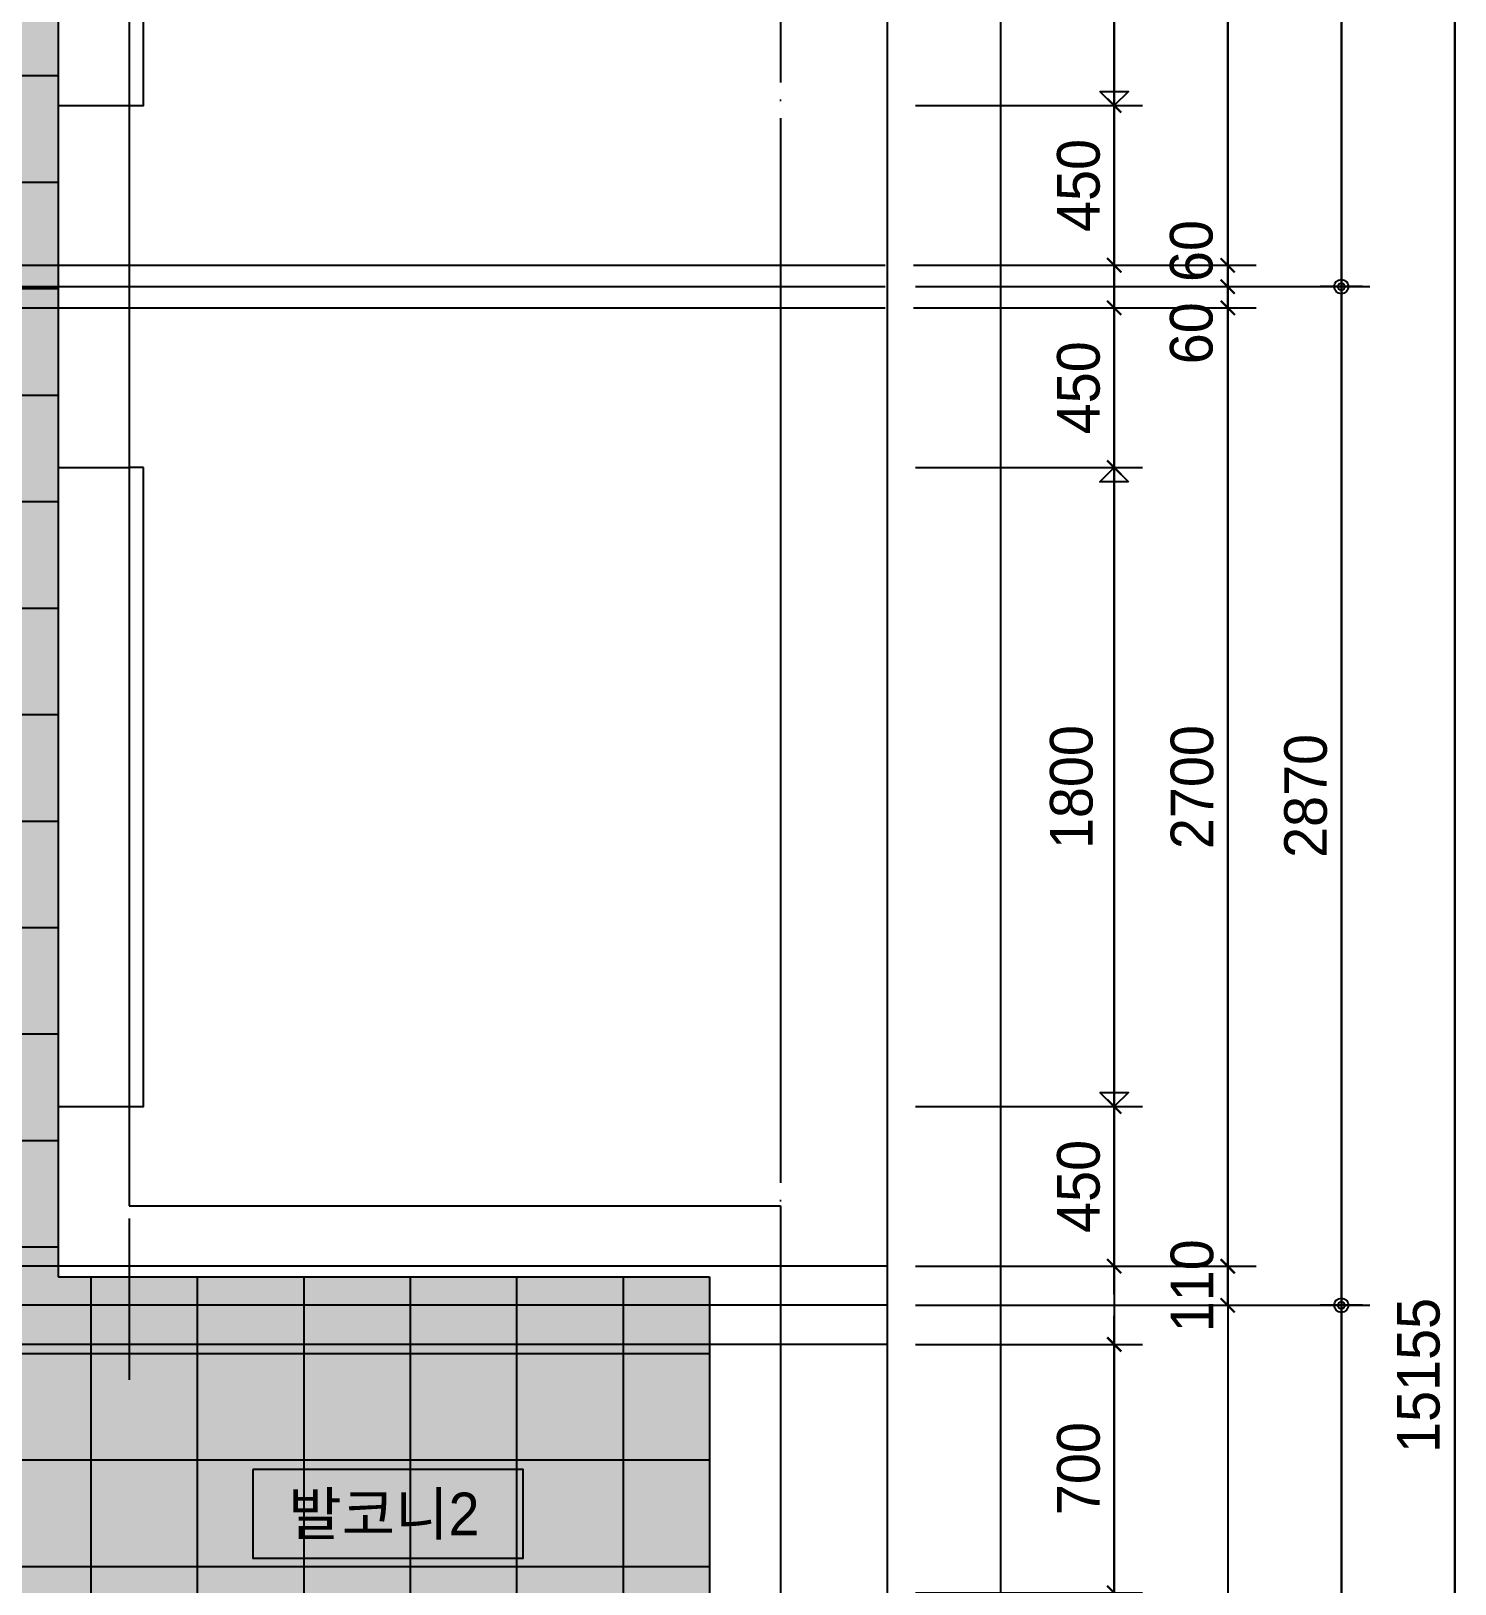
# Model space of a CAD drawing. Header units: millimetres. Extents: x -24416 to 92204, y -190080 to 23760.
# Drawn here: x 15336 to 19347, y -11507 to -7132 of the extents above; entities that cross this region are included whole.
import ezdxf
from ezdxf.enums import TextEntityAlignment as Align

# ---------------------------------------------------------------- set-up
doc = ezdxf.new("R2010")
doc.units = ezdxf.units.MM
doc.header["$LTSCALE"] = 50
doc.linetypes.add('AUDIT_D_220706163347-0', pattern=[0])
doc.linetypes.add('CEN', pattern=[62, 60, -1, 0, -1])
doc.layers.get('defpoints').update_dxf_attribs({"color": 139})
doc.layers.add('AA-CEN', color=1, linetype='CEN', plot=False)
doc.layers.add('MC', color=135, linetype='Continuous', plot=False)
for name, color, linetype in [('AA-XXXX-DIMS', 7, 'Continuous'), ('AA-단열-바닥-욕실', 30, 'Continuous'), ('ARDM', 7, 'Continuous'), ('CEN_CON', 1, 'CEN'), ('CEN_WALL', 12, 'CEN'), ('CONC', 2, 'Continuous'), ('DIM', 7, 'AUDIT_D_220706163347-0'), ('ELE3_CON', 7, 'Continuous'), ('ETC', 6, 'Continuous'), ('X - 단위세대$0$ETC', 6, 'Continuous'), ('바닥타일', 8, 'Continuous'), ('실명', 3, 'AUDIT_D_220706163347-0'), ('실명박스', 7, 'AUDIT_D_220706163347-0')]:
    doc.layers.add(name, color=color, linetype=linetype)
doc.styles.add('HAUD01', font='Dotum.ttf')
doc.styles.add('맑은고딕', font='malgun.ttf', dxfattribs={"width": 0.9})
doc.dimstyles.new('DIM_40', dxfattribs={"dimscale": 40, "dimtxt": 3, "dimasz": 1, "dimexe": 2, "dimexo": 2, "dimgap": 1, "dimtad": 1, "dimdec": 0, "dimzin": 0, "dimdsep": 46, "dimtxsty": '맑은고딕', "dimblk1": 'DIMDOT', "dimblk2": 'DIMDOT', "dimsah": 1, "dimcen": 0.09, "dimdle": 2, "dimclrd": 7, "dimclre": 7, "dimclrt": 3, "dimadec": 0, "dimazin": 0, "dimtfac": 1, "dimtdec": 0, "dimtix": 1, "dimtmove": 2, "dimatfit": 3, "dimldrblk": 'DIMDOT', "dimfxl": 2, "dimtolj": 1, "dimtzin": 0, "dimarcsym": 0})
doc.dimstyles.new('MCDIM_40', dxfattribs={"dimscale": 40, "dimtxt": 3, "dimasz": 1, "dimexe": 2, "dimexo": 2, "dimgap": 1, "dimtad": 1, "dimdec": 0, "dimzin": 0, "dimdsep": 46, "dimtxsty": '맑은고딕', "dimblk1": 'ARCHTICK', "dimblk2": 'ARCHTICK', "dimsah": 1, "dimcen": 0.09, "dimdle": 2, "dimclrd": 7, "dimclre": 7, "dimclrt": 3, "dimadec": 0, "dimazin": 0, "dimtfac": 1, "dimtdec": 0, "dimtix": 1, "dimtmove": 2, "dimatfit": 3, "dimldrblk": 'ARCHTICK', "dimfxl": 1, "dimtolj": 1, "dimtzin": 0, "dimarcsym": 0})
doc.dimstyles.new('외부80-WIN', dxfattribs={"dimscale": 40, "dimtxt": 3, "dimasz": 1, "dimexe": 2, "dimexo": 2.5, "dimgap": 1.5, "dimtad": 1, "dimdec": 0, "dimzin": 0, "dimdsep": 46, "dimtxsty": '맑은고딕', "dimblk": 'DO2-2', "dimblk1": 'DO2-2', "dimblk2": 'DIMDOT', "dimcen": 0.09, "dimdle": 2, "dimclrd": 7, "dimclre": 7, "dimclrt": 3, "dimadec": 0, "dimazin": 0, "dimtfac": 1, "dimtdec": 0, "dimtix": 1, "dimtmove": 2, "dimatfit": 3, "dimldrblk": 'DO2-2', "dimfxl": 1, "dimtolj": 1, "dimtzin": 0, "dimarcsym": 0})

# ---------------------------------------------------------------- blocks, each defined once
blk = doc.blocks.new('U-76B(기본)', base_point=(218292.1, 9215.4))
at = {"layer": '바닥타일'}
h = blk.add_hatch(dxfattribs=at)
h.set_pattern_fill('_USER', color=256, scale=300, double=1, pattern_type=0)
h.set_pattern_definition([(270, (218942.12, 17495.4), (300, -6e-14), []), (360, (218942.12, 17495.4), (0, 300), [])])
h.paths.add_polyline_path([(207312.1, 9415.4), (207312.1, 11205.4), (210382.1, 11205.4), (210382.1, 12175.4), (218942.1, 12175.4), (218942.1, 11250.4), (212802.1, 11250.4), (212802.1, 9415.4), (210192.1, 9415.4), (210192.1, 10285.4), (208862.1, 10285.4), (208862.1, 9415.4)])
at = {"layer": 'CEN_CON'}
for p, q in [((212722.1, 8915.4), (212722.1, 14695.4)), ((219167.1, 11050.4), (212512.1, 11050.4)), ((219167.1, 9215.4), (203612.1, 9215.4))]:
    blk.add_line(p, q, dxfattribs=at)
at = {"layer": 'CEN_WALL'}
blk.add_line((215592.1, 14695.4), (215592.1, 8920.4), dxfattribs=at)
at = {"layer": 'CONC'}
for p, q in [((213282.1, 11250.4), (212802.1, 11250.4)), ((212802.1, 11250.4), (212802.1, 9415.4)), ((213282.1, 11250.4), (213282.1, 11050.4)), ((216102.1, 11250.4), (215082.1, 11250.4)), ((215082.1, 11250.4), (215082.1, 11050.4)), ((216102.1, 11250.4), (216102.1, 11050.4)), ((213282.1, 11050.4), (213002.1, 11050.4)), ((213002.1, 11050.4), (213002.1, 9215.4)), ((216102.1, 11050.4), (215082.1, 11050.4)), ((212802.1, 9415.4), (211912.1, 9415.4)), ((213002.1, 9215.4), (211912.1, 9215.4))]:
    blk.add_line(p, q, dxfattribs=at)
at = {"layer": 'ELE3_CON'}
for p, q in [((215082.1, 11250.4), (213282.1, 11250.4)), ((217902.1, 11250.4), (216102.1, 11250.4))]:
    blk.add_line(p, q, dxfattribs=at)
at = {"layer": 'MC'}
for p, q in [((212612.1, 8915.4), (212612.1, 14695.4)), ((212832.1, 8915.4), (212832.1, 14695.4)), ((215532.1, 14695.4), (215532.1, 8920.4)), ((215652.1, 14695.4), (215652.1, 8920.4))]:
    blk.add_line(p, q, dxfattribs=at)
at = {"layer": 'X - 단위세대$0$ETC'}
for points in [[(215082.1, 11010.4), (215082.1, 11050.4), (213282.1, 11050.4), (213282.1, 11010.4), (215082.1, 11010.4)], [(217902.1, 11010.4), (217902.1, 11050.4), (216102.1, 11050.4), (216102.1, 11010.4), (217902.1, 11010.4)]]:
    blk.add_lwpolyline(points, dxfattribs=at)
blk = doc.blocks.new('A$C415C5DAF')
at = {"layer": '실명박스'}
blk.add_lwpolyline([(3475.1, -29561.4), (3475.1, -29811.4), (4237.1, -29811.4), (4237.1, -29561.4)], close=True, dxfattribs=at)
at = {"layer": '실명', "style": 'HAUD01'}
blk.add_text('발코니2', height=120, dxfattribs=at).set_placement((3844.4, -29685.6), align=Align.MIDDLE)
blk = doc.blocks.new('A$C1CAF0AFA')
at = {"layer": 'ETC'}
h = blk.add_hatch(dxfattribs=at)
h.set_pattern_fill('CROSS', color=256, scale=10, angle=45)
h.set_pattern_definition([(45, (126668.12, -23760), (7e-15, 89.80256), [31.75, -95.25]), (135, (126690.57, -23760), (-89.80256, 7e-15), [31.75, -95.25])])
h.paths.add_polyline_path([(8987.4, -43092.1), (8987.4, -41802.1), (11047.4, -41802.1), (11047.4, -41537.1), (15257.4, -41537.1), (15257.4, -42642.1), (10607.4, -42642.1), (10607.4, -43092.1)])
h.paths.add_polyline_path([(8857.4, -43092.1), (7207.4, -43092.1), (7207.4, -41802.1), (8857.4, -41802.1)])
h.paths.add_polyline_path([(14487.4, -28262.1), (15412.4, -28262.1), (15412.4, -34402.1), (17247.4, -34402.1), (17247.4, -37012.1), (16377.4, -37012.1), (16377.4, -38392.1), (17247.4, -38392.1), (17247.4, -39892.1), (15457.4, -39892.1), (15457.4, -36822.1), (14487.4, -36822.1)])
at = {"layer": 'AA-CEN'}
blk.add_lwpolyline([(14487.4, -28262.1), (15412.4, -28262.1), (15412.4, -34402.1), (17247.4, -34402.1), (17247.4, -37012.1), (16377.4, -37012.1), (16377.4, -38392.1), (17247.4, -38392.1), (17247.4, -39892.1), (15457.4, -39892.1), (15457.4, -36822.1), (14487.4, -36822.1)], close=True, dxfattribs=at)
blk = doc.blocks.new('DIMDOT')
at = {"layer": 'AA-XXXX-DIMS'}
for p, q in [((0, -1.5), (0, 1.5)), ((-1.5, 0), (1.5, 0))]:
    blk.add_line(p, q, dxfattribs=at)
for radius in [0.5, 0.25]:
    blk.add_circle((0, 0), radius, dxfattribs=at)
blk = doc.blocks.new('*D47')
at = {"layer": 'defpoints', "color": 0, "transparency": 16777216}
for p in [(20834.2, -28137.1), (22434.2, -28137.1), (20834.2, -43292.1)]:
    blk.add_point(p, dxfattribs=at)
at = {"layer": 'DIM', "color": 7, "lineweight": -2, "transparency": 16777216}
for p, q in [((20914.2, -28137.1), (22514.2, -28137.1)), ((22434.2, -43252.1), (22434.2, -28177.1)), ((20914.2, -43292.1), (22514.2, -43292.1))]:
    blk.add_line(p, q, dxfattribs=at)
at = {"layer": 'DIM', "color": 7, "lineweight": -2, "transparency": 16777216, "xscale": 40, "yscale": 40, "zscale": 40}
for p, rotation in [((22434.2, -28137.1), 90), ((22434.2, -43292.1), 270)]:
    blk.add_blockref('DIMDOT', p, dxfattribs=dict(at, rotation=rotation))
at = {"layer": 'DIM', "color": 3, "transparency": 16777216, "insert": (22331.9, -34679.6), "char_height": 120, "attachment_point": 5, "rotation": 90, "style": 'HAUD01'}
blk.add_mtext('\\A1;15155', dxfattribs=at)
blk = doc.blocks.new('*D50')
at = {"layer": 'defpoints', "color": 0, "transparency": 16777216}
for p in [(20834.2, -34482.1), (22114.2, -34482.1), (20834.2, -37077.1)]:
    blk.add_point(p, dxfattribs=at)
at = {"layer": 'DIM', "color": 7, "lineweight": -2, "transparency": 16777216}
for p, q in [((20914.2, -34482.1), (22194.2, -34482.1)), ((22114.2, -37037.1), (22114.2, -34522.1)), ((20914.2, -37077.1), (22194.2, -37077.1))]:
    blk.add_line(p, q, dxfattribs=at)
at = {"layer": 'DIM', "color": 7, "lineweight": -2, "transparency": 16777216, "xscale": 40, "yscale": 40, "zscale": 40}
for p, rotation in [((22114.2, -34482.1), 90), ((22114.2, -37077.1), 270)]:
    blk.add_blockref('DIMDOT', p, dxfattribs=dict(at, rotation=rotation))
at = {"layer": 'DIM', "color": 3, "transparency": 16777216, "insert": (22014.1, -35779.6), "char_height": 120, "attachment_point": 5, "rotation": 90, "style": 'HAUD01'}
blk.add_mtext('\\A1;2595', dxfattribs=at)
blk = doc.blocks.new('*D51')
at = {"layer": 'defpoints', "color": 0, "transparency": 16777216}
for p in [(20834.2, -31612.1), (22114.2, -31612.1), (20834.2, -34482.1)]:
    blk.add_point(p, dxfattribs=at)
at = {"layer": 'DIM', "color": 7, "lineweight": -2, "transparency": 16777216}
for p, q in [((20914.2, -31612.1), (22194.2, -31612.1)), ((22114.2, -34442.1), (22114.2, -31652.1)), ((20914.2, -34482.1), (22194.2, -34482.1))]:
    blk.add_line(p, q, dxfattribs=at)
at = {"layer": 'DIM', "color": 7, "lineweight": -2, "transparency": 16777216, "xscale": 40, "yscale": 40, "zscale": 40}
for p, rotation in [((22114.2, -31612.1), 90), ((22114.2, -34482.1), 270)]:
    blk.add_blockref('DIMDOT', p, dxfattribs=dict(at, rotation=rotation))
at = {"layer": 'DIM', "color": 3, "transparency": 16777216, "insert": (22014.1, -33047.1), "char_height": 120, "attachment_point": 5, "rotation": 90, "style": 'HAUD01'}
blk.add_mtext('\\A1;2870', dxfattribs=at)
blk = doc.blocks.new('*D52')
at = {"layer": 'defpoints', "color": 0, "transparency": 16777216}
for p in [(20834.2, -28317.1), (22114.2, -28317.1), (20834.2, -31612.1)]:
    blk.add_point(p, dxfattribs=at)
at = {"layer": 'DIM', "color": 7, "lineweight": -2, "transparency": 16777216}
for p, q in [((20914.2, -28317.1), (22194.2, -28317.1)), ((22114.2, -31572.1), (22114.2, -28357.1)), ((20914.2, -31612.1), (22194.2, -31612.1))]:
    blk.add_line(p, q, dxfattribs=at)
at = {"layer": 'DIM', "color": 7, "lineweight": -2, "transparency": 16777216, "xscale": 40, "yscale": 40, "zscale": 40}
for p, rotation in [((22114.2, -28317.1), 90), ((22114.2, -31612.1), 270)]:
    blk.add_blockref('DIMDOT', p, dxfattribs=dict(at, rotation=rotation))
at = {"layer": 'DIM', "color": 3, "transparency": 16777216, "insert": (22014.1, -29964.6), "char_height": 120, "attachment_point": 5, "rotation": 90, "style": 'HAUD01'}
blk.add_mtext('\\A1;3295', dxfattribs=at)
blk = doc.blocks.new('_ArchTick')
at = {"color": 0, "linetype": 'ByBlock', "const_width": 0.15}
blk.add_lwpolyline([(-0.5, -0.5), (0.5, 0.5)], dxfattribs=at)
blk = doc.blocks.new('*D55')
at = {"layer": 'defpoints', "color": 0, "transparency": 16777216}
for p in [(20834.2, -34372.1), (21794.2, -34372.1), (20834.2, -34482.1)]:
    blk.add_point(p, dxfattribs=at)
at = {"layer": 'DIM', "color": 7, "lineweight": -2, "transparency": 16777216}
for p, q in [((21794.2, -34372.1), (21794.2, -34332.1)), ((20914.2, -34372.1), (21874.2, -34372.1)), ((21794.2, -34482.1), (21794.2, -34372.1)), ((20914.2, -34482.1), (21874.2, -34482.1)), ((21794.2, -34482.1), (21794.2, -34522.1))]:
    blk.add_line(p, q, dxfattribs=at)
at = {"layer": 'DIM', "color": 7, "lineweight": -2, "transparency": 16777216, "xscale": 40, "yscale": 40, "zscale": 40}
for p, rotation in [((21794.2, -34372.1), 270), ((21794.2, -34482.1), 90)]:
    blk.add_blockref('_ArchTick', p, dxfattribs=dict(at, rotation=rotation))
at = {"layer": 'DIM', "color": 3, "transparency": 16777216, "insert": (21694.1, -34427.1), "char_height": 120, "attachment_point": 5, "rotation": 90, "style": 'HAUD01'}
blk.add_mtext('\\A1;110', dxfattribs=at)
blk = doc.blocks.new('*D56')
at = {"layer": 'defpoints', "color": 0, "transparency": 16777216}
for p in [(20829.2, -31672.1), (21794.2, -31672.1), (20834.2, -34372.1)]:
    blk.add_point(p, dxfattribs=at)
at = {"layer": 'DIM', "color": 7, "lineweight": -2, "transparency": 16777216}
for p, q in [((21794.2, -34452.1), (21794.2, -31592.1)), ((20909.2, -31672.1), (21874.2, -31672.1)), ((20914.2, -34372.1), (21874.2, -34372.1))]:
    blk.add_line(p, q, dxfattribs=at)
at = {"layer": 'DIM', "color": 7, "lineweight": -2, "transparency": 16777216, "xscale": 40, "yscale": 40, "zscale": 40}
for p, rotation in [((21794.2, -31672.1), 90), ((21794.2, -34372.1), 270)]:
    blk.add_blockref('_ArchTick', p, dxfattribs=dict(at, rotation=rotation))
at = {"layer": 'DIM', "color": 3, "transparency": 16777216, "insert": (21694.1, -33022.1), "char_height": 120, "attachment_point": 5, "rotation": 90, "style": 'HAUD01'}
blk.add_mtext('\\A1;2700', dxfattribs=at)
blk = doc.blocks.new('*D57')
at = {"layer": 'defpoints', "color": 0, "transparency": 16777216}
for p in [(20834.2, -31612.1), (21794.2, -31612.1), (20829.2, -31672.1)]:
    blk.add_point(p, dxfattribs=at)
at = {"layer": 'DIM', "color": 7, "lineweight": -2, "transparency": 16777216}
for p, q in [((21794.2, -31612.1), (21794.2, -31572.1)), ((20914.2, -31612.1), (21874.2, -31612.1)), ((21794.2, -31672.1), (21794.2, -31612.1)), ((20909.2, -31672.1), (21874.2, -31672.1)), ((21794.2, -31672.1), (21794.2, -31712.1))]:
    blk.add_line(p, q, dxfattribs=at)
at = {"layer": 'DIM', "color": 7, "lineweight": -2, "transparency": 16777216, "xscale": 40, "yscale": 40, "zscale": 40}
for p, rotation in [((21794.2, -31612.1), 270), ((21794.2, -31672.1), 90)]:
    blk.add_blockref('_ArchTick', p, dxfattribs=dict(at, rotation=rotation))
at = {"layer": 'DIM', "color": 3, "transparency": 16777216, "insert": (21692.2, -31743.6), "char_height": 120, "attachment_point": 5, "rotation": 90, "style": 'HAUD01'}
blk.add_mtext('\\A1;60', dxfattribs=at)
blk = doc.blocks.new('*D58')
at = {"layer": 'defpoints', "color": 0, "transparency": 16777216}
for p in [(20829.2, -31552.1), (21794.2, -31552.1), (20834.2, -31612.1)]:
    blk.add_point(p, dxfattribs=at)
at = {"layer": 'DIM', "color": 7, "lineweight": -2, "transparency": 16777216}
for p, q in [((21794.2, -31552.1), (21794.2, -31512.1)), ((20909.2, -31552.1), (21874.2, -31552.1)), ((21794.2, -31612.1), (21794.2, -31552.1)), ((20914.2, -31612.1), (21874.2, -31612.1)), ((21794.2, -31612.1), (21794.2, -31652.1))]:
    blk.add_line(p, q, dxfattribs=at)
at = {"layer": 'DIM', "color": 7, "lineweight": -2, "transparency": 16777216, "xscale": 40, "yscale": 40, "zscale": 40}
for p, rotation in [((21794.2, -31552.1), 270), ((21794.2, -31612.1), 90)]:
    blk.add_blockref('_ArchTick', p, dxfattribs=dict(at, rotation=rotation))
at = {"layer": 'DIM', "color": 3, "transparency": 16777216, "insert": (21692.2, -31511.8), "char_height": 120, "attachment_point": 5, "rotation": 90, "style": 'HAUD01'}
blk.add_mtext('\\A1;60', dxfattribs=at)
blk = doc.blocks.new('*D59')
at = {"layer": 'defpoints', "color": 0, "transparency": 16777216}
for p in [(20829.2, -28452.1), (21794.2, -28452.1), (20829.2, -31552.1)]:
    blk.add_point(p, dxfattribs=at)
at = {"layer": 'DIM', "color": 7, "lineweight": -2, "transparency": 16777216}
for p, q in [((21794.2, -31632.1), (21794.2, -28372.1)), ((20909.2, -28452.1), (21874.2, -28452.1)), ((20909.2, -31552.1), (21874.2, -31552.1))]:
    blk.add_line(p, q, dxfattribs=at)
at = {"layer": 'DIM', "color": 7, "lineweight": -2, "transparency": 16777216, "xscale": 40, "yscale": 40, "zscale": 40}
for p, rotation in [((21794.2, -28452.1), 90), ((21794.2, -31552.1), 270)]:
    blk.add_blockref('_ArchTick', p, dxfattribs=dict(at, rotation=rotation))
at = {"layer": 'DIM', "color": 3, "transparency": 16777216, "insert": (21694.1, -30002.1), "char_height": 120, "attachment_point": 5, "rotation": 90, "style": 'HAUD01'}
blk.add_mtext('\\A1;3100', dxfattribs=at)
blk = doc.blocks.new('*D63')
at = {"layer": 'defpoints', "color": 0, "transparency": 16777216}
for p in [(20834.2, -34592.1), (21474.2, -34592.1), (20834.2, -35292.1)]:
    blk.add_point(p, dxfattribs=at)
at = {"layer": 'DIM', "color": 7, "lineweight": -2, "transparency": 16777216}
for p, q in [((21474.2, -35372.1), (21474.2, -34512.1)), ((20914.2, -34592.1), (21554.2, -34592.1)), ((20914.2, -35292.1), (21554.2, -35292.1))]:
    blk.add_line(p, q, dxfattribs=at)
at = {"layer": 'DIM', "color": 7, "lineweight": -2, "transparency": 16777216, "xscale": 40, "yscale": 40, "zscale": 40}
for p, rotation in [((21474.2, -34592.1), 90), ((21474.2, -35292.1), 270)]:
    blk.add_blockref('_ArchTick', p, dxfattribs=dict(at, rotation=rotation))
at = {"layer": 'DIM', "color": 3, "transparency": 16777216, "insert": (21374.1, -34942.1), "char_height": 120, "attachment_point": 5, "rotation": 90, "style": 'HAUD01'}
blk.add_mtext('\\A1;700', dxfattribs=at)
blk = doc.blocks.new('*D64')
at = {"layer": 'defpoints', "color": 0, "transparency": 16777216}
for p in [(20834.2, -33922.1), (21474.2, -33922.1), (20834.2, -34372.1)]:
    blk.add_point(p, dxfattribs=at)
at = {"layer": 'DIM', "color": 7, "lineweight": -2, "transparency": 16777216}
for p, q in [((21474.2, -34452.1), (21474.2, -33842.1)), ((20914.2, -33922.1), (21554.2, -33922.1)), ((20914.2, -34372.1), (21554.2, -34372.1))]:
    blk.add_line(p, q, dxfattribs=at)
at = {"layer": 'DIM', "color": 7, "lineweight": -2, "transparency": 16777216, "xscale": 40, "yscale": 40, "zscale": 40}
for p, rotation in [((21474.2, -33922.1), 90), ((21474.2, -34372.1), 270)]:
    blk.add_blockref('_ArchTick', p, dxfattribs=dict(at, rotation=rotation))
at = {"layer": 'DIM', "color": 3, "transparency": 16777216, "insert": (21374.1, -34147.1), "char_height": 120, "attachment_point": 5, "rotation": 90, "style": 'HAUD01'}
blk.add_mtext('\\A1;450', dxfattribs=at)
blk = doc.blocks.new('DO2-2')
at = {"layer": 'ARDM'}
blk.add_line((0, 0), (-2, 0), dxfattribs=at)
blk.add_lwpolyline([(-1, -1), (-1, 1), (0, 0)], close=True, dxfattribs=at)
blk = doc.blocks.new('*D65')
at = {"layer": 'defpoints', "color": 0, "transparency": 16777216}
for p in [(20834.2, -32122.1), (21474.2, -32122.1), (20834.2, -33922.1)]:
    blk.add_point(p, dxfattribs=at)
at = {"layer": 'DIM', "color": 7, "lineweight": -2, "transparency": 16777216}
for p, q in [((20934.2, -32122.1), (21554.2, -32122.1)), ((21474.2, -33882.1), (21474.2, -32162.1)), ((20934.2, -33922.1), (21554.2, -33922.1))]:
    blk.add_line(p, q, dxfattribs=at)
at = {"layer": 'DIM', "color": 7, "lineweight": -2, "transparency": 16777216, "xscale": 40, "yscale": 40, "zscale": 40}
for p, rotation in [((21474.2, -32122.1), 90), ((21474.2, -33922.1), 270)]:
    blk.add_blockref('DO2-2', p, dxfattribs=dict(at, rotation=rotation))
at = {"layer": 'DIM', "color": 3, "transparency": 16777216, "insert": (21354.1, -33022.1), "char_height": 120, "attachment_point": 5, "rotation": 90, "style": 'HAUD01'}
blk.add_mtext('\\A1;1800', dxfattribs=at)
blk = doc.blocks.new('*D66')
at = {"layer": 'defpoints', "color": 0, "transparency": 16777216}
for p in [(20829.2, -31672.1), (21474.2, -31672.1), (20834.2, -32122.1)]:
    blk.add_point(p, dxfattribs=at)
at = {"layer": 'DIM', "color": 7, "lineweight": -2, "transparency": 16777216}
for p, q in [((21474.2, -32202.1), (21474.2, -31592.1)), ((20909.2, -31672.1), (21554.2, -31672.1)), ((20914.2, -32122.1), (21554.2, -32122.1))]:
    blk.add_line(p, q, dxfattribs=at)
at = {"layer": 'DIM', "color": 7, "lineweight": -2, "transparency": 16777216, "xscale": 40, "yscale": 40, "zscale": 40}
for p, rotation in [((21474.2, -31672.1), 90), ((21474.2, -32122.1), 270)]:
    blk.add_blockref('_ArchTick', p, dxfattribs=dict(at, rotation=rotation))
at = {"layer": 'DIM', "color": 3, "transparency": 16777216, "insert": (21374.1, -31897.1), "char_height": 120, "attachment_point": 5, "rotation": 90, "style": 'HAUD01'}
blk.add_mtext('\\A1;450', dxfattribs=at)
blk = doc.blocks.new('*D67')
at = {"layer": 'defpoints', "color": 0, "transparency": 16777216}
for p in [(20834.2, -31102.1), (21474.2, -31102.1), (20829.2, -31552.1)]:
    blk.add_point(p, dxfattribs=at)
at = {"layer": 'DIM', "color": 7, "lineweight": -2, "transparency": 16777216}
for p, q in [((21474.2, -31632.1), (21474.2, -31022.1)), ((20914.2, -31102.1), (21554.2, -31102.1)), ((20909.2, -31552.1), (21554.2, -31552.1))]:
    blk.add_line(p, q, dxfattribs=at)
at = {"layer": 'DIM', "color": 7, "lineweight": -2, "transparency": 16777216, "xscale": 40, "yscale": 40, "zscale": 40}
for p, rotation in [((21474.2, -31102.1), 90), ((21474.2, -31552.1), 270)]:
    blk.add_blockref('_ArchTick', p, dxfattribs=dict(at, rotation=rotation))
at = {"layer": 'DIM', "color": 3, "transparency": 16777216, "insert": (21374.1, -31327.1), "char_height": 120, "attachment_point": 5, "rotation": 90, "style": 'HAUD01'}
blk.add_mtext('\\A1;450', dxfattribs=at)
blk = doc.blocks.new('*D68')
at = {"layer": 'defpoints', "color": 0, "transparency": 16777216}
for p in [(20834.2, -29302.1), (21474.2, -29302.1), (20834.2, -31102.1)]:
    blk.add_point(p, dxfattribs=at)
at = {"layer": 'DIM', "color": 7, "lineweight": -2, "transparency": 16777216}
for p, q in [((20934.2, -29302.1), (21554.2, -29302.1)), ((21474.2, -31062.1), (21474.2, -29342.1)), ((20934.2, -31102.1), (21554.2, -31102.1))]:
    blk.add_line(p, q, dxfattribs=at)
at = {"layer": 'DIM', "color": 7, "lineweight": -2, "transparency": 16777216, "xscale": 40, "yscale": 40, "zscale": 40}
for p, rotation in [((21474.2, -29302.1), 90), ((21474.2, -31102.1), 270)]:
    blk.add_blockref('DO2-2', p, dxfattribs=dict(at, rotation=rotation))
at = {"layer": 'DIM', "color": 3, "transparency": 16777216, "insert": (21354.1, -30202.1), "char_height": 120, "attachment_point": 5, "rotation": 90, "style": 'HAUD01'}
blk.add_mtext('\\A1;1800', dxfattribs=at)
blk = doc.blocks.new('DIM-1108')
at = {"layer": 'DIM'}
for base, p1, p2, dimstyle, override, picture, middle in [((22434.2, -28137.1), (20834.2, -43292.1), (20834.2, -28137.1), 'DIM_40', {"dimscale": 40, "dimtxsty": 'HAUD01'}, '*D47', (22331.9, -34679.6)), ((21794.2, -31552.1), (20834.2, -31612.1), (20829.2, -31552.1), 'MCDIM_40', {"dimtxsty": 'HAUD01'}, '*D58', (21692.2, -31511.8)), ((21794.2, -31612.1), (20829.2, -31672.1), (20834.2, -31612.1), 'MCDIM_40', {"dimtxsty": 'HAUD01'}, '*D57', (21692.2, -31743.6))]:
    dim = blk.add_linear_dim(base=base, p1=p1, p2=p2, angle=270, dimstyle=dimstyle, override=override, dxfattribs=at)
    dim.commit()
    dim.dimension.update_dxf_attribs({"geometry": picture, "text_midpoint": middle, "dimtype": 128})
for base, p1, p2, dimstyle, override, picture, middle in [((22114.2, -28317.1), (20834.2, -31612.1), (20834.2, -28317.1), 'DIM_40', {"dimscale": 40, "dimtxsty": 'HAUD01'}, '*D52', (22014.1, -29964.6)), ((21794.2, -28452.1), (20829.2, -31552.1), (20829.2, -28452.1), 'MCDIM_40', {"dimtxsty": 'HAUD01'}, '*D59', (21694.1, -30002.1)), ((21474.2, -29302.1), (20834.2, -31102.1), (20834.2, -29302.1), '외부80-WIN', {"dimtxsty": 'HAUD01'}, '*D68', (21354.1, -30202.1)), ((21474.2, -31102.1), (20829.2, -31552.1), (20834.2, -31102.1), 'MCDIM_40', {"dimtxsty": 'HAUD01'}, '*D67', (21374.1, -31327.1)), ((22114.2, -31612.1), (20834.2, -34482.1), (20834.2, -31612.1), 'DIM_40', {"dimscale": 40, "dimtxsty": 'HAUD01'}, '*D51', (22014.1, -33047.1)), ((21794.2, -31672.1), (20834.2, -34372.1), (20829.2, -31672.1), 'MCDIM_40', {"dimtxsty": 'HAUD01'}, '*D56', (21694.1, -33022.1)), ((21474.2, -31672.1), (20834.2, -32122.1), (20829.2, -31672.1), 'MCDIM_40', {"dimtxsty": 'HAUD01'}, '*D66', (21374.1, -31897.1)), ((21474.2, -32122.1), (20834.2, -33922.1), (20834.2, -32122.1), '외부80-WIN', {"dimtxsty": 'HAUD01'}, '*D65', (21354.1, -33022.1)), ((21474.2, -33922.1), (20834.2, -34372.1), (20834.2, -33922.1), 'MCDIM_40', {"dimtxsty": 'HAUD01'}, '*D64', (21374.1, -34147.1)), ((21794.2, -34372.1), (20834.2, -34482.1), (20834.2, -34372.1), 'MCDIM_40', {"dimtxsty": 'HAUD01'}, '*D55', (21694.1, -34427.1)), ((22114.2, -34482.1), (20834.2, -37077.1), (20834.2, -34482.1), 'DIM_40', {"dimscale": 40, "dimtxsty": 'HAUD01'}, '*D50', (22014.1, -35779.6)), ((21474.2, -34592.1), (20834.2, -35292.1), (20834.2, -34592.1), 'MCDIM_40', {"dimtxsty": 'HAUD01'}, '*D63', (21374.1, -34942.1))]:
    dim = blk.add_linear_dim(base=base, p1=p1, p2=p2, angle=270, dimstyle=dimstyle, override=override, dxfattribs=at)
    dim.commit()
    dim.dimension.update_dxf_attribs({"geometry": picture, "text_midpoint": middle})

msp = doc.modelspace()

# ---------------------------------------------------------------- linework, layer by layer
at = {"layer": 'defpoints'}
for points in [[(19347.4, -21432.1), (3907.3, -21432.1), (3907.3, -1905.5), (19347.4, -1905.5)], [(19027.4, -21112.1), (4227.3, -21112.1), (4227.3, -2225.5), (19027.4, -2225.5)], [(18707.4, -20792.1), (4547.3, -20792.1), (4547.3, -2545.5), (18707.4, -2545.5)], [(18387.4, -20472.1), (4867.3, -20472.1), (4867.3, -2865.5), (18387.4, -2865.5)], [(18067.4, -20152.1), (5187.3, -20152.1), (5187.3, -3185.5), (18067.4, -3185.5)], [(17747.4, -19832.1), (5507.3, -19832.1), (5507.3, -3505.5), (17747.4, -3505.5)]]:
    msp.add_lwpolyline(points, close=True, dxfattribs=at)

# ---------------------------------------------------------------- block references
msp.add_blockref('DIM-1108', (-3086.8, 23760))
at = {"rotation": 90}
msp.add_blockref('U-76B(기본)', (17447.4, -5152.1), dxfattribs=at)
at = {"layer": 'AA-단열-바닥-욕실'}
msp.add_blockref('A$C1CAF0AFA', (0, 23760), dxfattribs=at)
at = {"layer": '실명박스'}
msp.add_blockref('A$C415C5DAF', (12485.4, 18377.1), dxfattribs=at)

doc.saveas('drawing.dxf')
